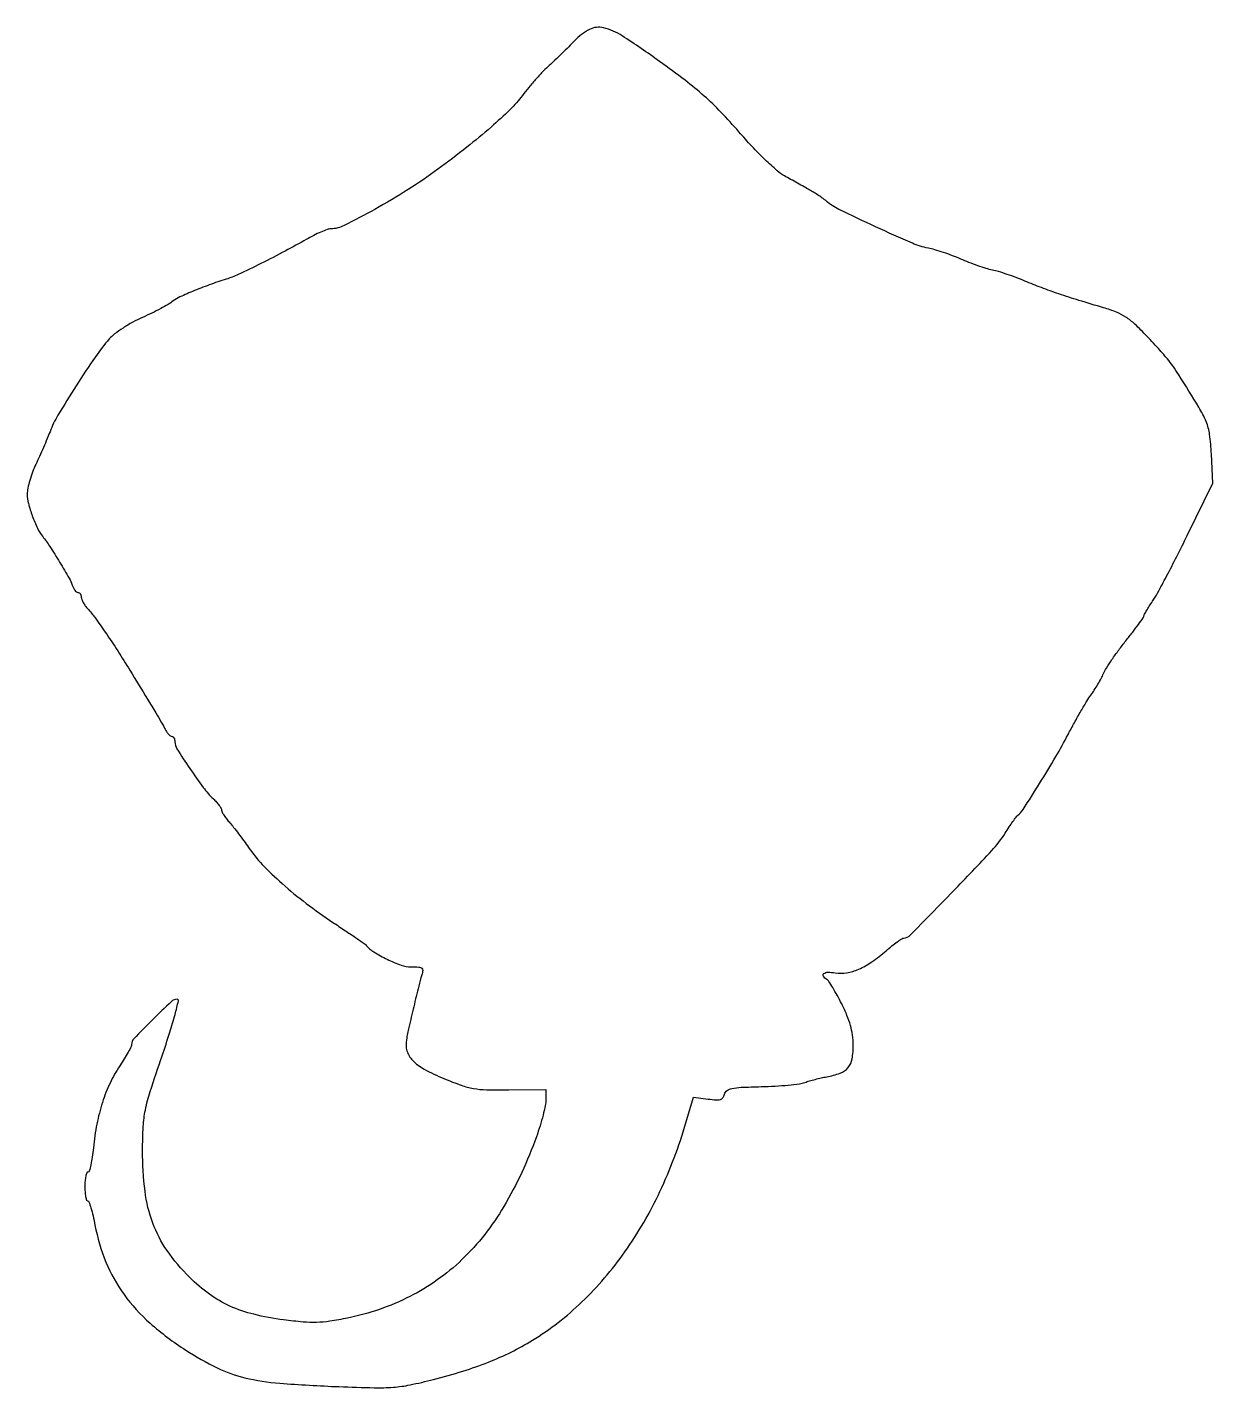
# Model space of a CAD drawing. Extents: x 0 to 329, y 0 to 378.
import ezdxf

# ---------------------------------------------------------------- set-up
doc = ezdxf.new("R2010")
doc.units = 0

msp = doc.modelspace()

# ---------------------------------------------------------------- linework, layer by layer
msp.add_lwpolyline([(151.962674, 374.231139, -0.005993), (150.356803, 372.577434, -0.003795), (148.447277, 370.68654, -0.003811), (146.543229, 368.85759, -0.007024), (144.962674, 367.403892, 0.019763), (143.353634, 365.846504, 0.008666), (141.342161, 363.66495, 0.008561), (139.284705, 361.273206, 0.01134), (137.5, 359.023305, -0.037012), (134.068853, 355.126319, -0.014381), (128.789431, 350.246046, -0.012495), (122.059556, 344.664626, -0.00805), (114, 338.521249, -0.017552), (105.748797, 332.87518, -0.014277), (96.541159, 327.400319, -0.010491), (88.027868, 322.893216, -0.113677), (84.274964, 321.976641, 0.083701), (83.291601, 321.797523, 0.01501), (81.552646, 321.108596, 0.015831), (79.544426, 320.165913, 0.01372), (77.5, 319.054398, -0.009628), (71.664813, 315.819781, -0.006496), (64.891272, 312.345641, -0.005483), (58.58429, 309.299368, -0.034379), (55.249843, 308.005061, 0.011975), (50.537408, 306.414701, 0.011801), (45.883218, 304.593267, 0.01024), (41.915794, 302.835252, 0.069567), (40.122525, 301.669307, -0.048968), (39.116157, 300.954563, -0.008479), (37.067745, 299.82822, -0.00915), (34.608566, 298.586827, -0.008076), (32.001711, 297.381694, 0.021275), (29.313642, 296.051821, 0.018381), (26.610517, 294.436163, 0.018777), (24.267877, 292.788246, 0.049961), (22.773965, 291.395341, 0.029559), (18.933117, 286.461081, 0.008467), (13.576641, 278.380879, 0.007639), (8.538718, 270.222323, 0.043726), (6.325488, 265.646616, -0.007816), (5.553027, 263.705594, -0.003868), (4.515089, 261.26508, -0.003838), (3.399286, 258.749835, -0.005607), (2.374951, 256.553656, 0.022411), (1.465768, 254.420042, 0.019157), (0.697642, 252.099817, 0.019589), (0.162696, 249.934645, 0.050805), (0, 248.337583, 0.062675), (0.329138, 245.722143, 0.024465), (1.404813, 242.236051, 0.0246), (2.829273, 238.842352, 0.056655), (4.297106, 236.5, -0.024539), (6.252856, 233.783008, -0.007094), (9.002654, 229.403335, -0.005363), (11.628254, 224.980514, -0.054474), (12.490787, 223.029029, 0.039142), (12.805973, 222.2525, 0.049228), (13.219558, 221.596027, 0.05753), (13.663894, 221.142812, 0.171749), (14.067388, 221, -0.139366), (14.423028, 220.898908, -0.100016), (14.726045, 220.614765, -0.085464), (14.930098, 220.189793, -0.069394), (15, 219.688561, 0.095906), (15.123442, 219.05092, 0.031687), (15.536591, 218.186395, 0.030212), (16.12761, 217.263435, 0.030023), (16.826694, 216.416397, -0.030619), (18.747537, 214.083382, -0.006717), (21.742597, 209.835789, -0.006877), (25.1186, 204.760385, -0.006114), (28.491292, 199.392588, -0.000295), (33.380909, 191.384458, -0.002121), (35.722143, 187.508033, -0.004393), (37.138848, 185.091787, -0.010206), (38.147668, 183.25, 0.027276), (38.65846, 182.388584, 0.035027), (39.222954, 181.660938, 0.037644), (39.760966, 181.143693, 0.174352), (40.160515, 181, -0.170513), (40.480806, 180.887501, -0.094265), (40.753401, 180.568597, -0.074804), (40.937773, 180.093187, -0.055213), (41, 179.531394, 0.141272), (41.569851, 177.554782, 0.007773), (45.121966, 172.096463, 0.012581), (48.869161, 166.82115, 0.042438), (51.680135, 163.664958, -0.021054), (52.556287, 162.762002, -0.025206), (53.299212, 161.839205, -0.025182), (53.836673, 161.013606, -0.128099), (53.982723, 160.489782, 0.118809), (54.122679, 159.949809, 0.021179), (54.655863, 159.044942, 0.02184), (55.387324, 158.017089, 0.018173), (56.25, 156.989782, -0.015065), (57.318626, 155.73316, -0.006026), (58.70821, 153.952077, -0.005957), (60.161219, 151.99474, -0.007476), (61.458801, 150.144949, 0.041426), (65.261218, 145.438677, 0.020682), (70.777944, 140.120605, 0.018974), (77.462961, 134.628307, 0.016281), (84.888336, 129.3579, -0.001937), (88.224685, 127.130897, -0.002908), (91.117199, 125.159372, -0.001188), (93.580551, 123.45064, -0.064455), (94, 123.069513, 0.076844), (96.240636, 121.132247, 0.027624), (99.942823, 119.089059, 0.027344), (103.817848, 117.47633, 0.085131), (106.595191, 117, -0.014065), (108.73693, 116.939739, -0.149336), (109.546604, 116.641669, -0.261881), (109.814086, 116.025097, -0.047015), (109.559722, 114.75, 0.012074), (108.709328, 111.637568, 0.002292), (107.323629, 105.925242, 0.002398), (105.987307, 100.181807, 0.010345), (105.280113, 96.748116, 0.118303), (105.443252, 93.677743, 0.120457), (106.983494, 91.039018, 0.077017), (110.226951, 88.578673, 0.024699), (115.697622, 85.964075, 0.013776), (120.502186, 84.106653, 0.042157), (123.87744, 83.219299, 0.037129), (127.575757, 82.853479, 0.008897), (133.75, 82.812866), (144, 82.927826), (144, 80.02351, -0.051011), (143.838679, 78.446388, -0.0116), (143.233037, 75.825143, -0.011891), (142.388536, 72.821087, -0.011311), (141.389062, 69.809597, -0.046881), (132.33834, 50.422048, -0.068808), (120.703037, 35.670845, -0.074477), (106.276548, 25.439817, -0.067167), (88.97241, 19.434278, -0.012287), (84.019482, 18.556786, -0.030691), (80.361189, 18.228817, -0.029257), (76.589888, 18.343679, -0.010287), (71.205024, 18.935789, -0.026972), (62.907734, 20.480154, -0.046915), (56.2915, 22.759068, -0.050769), (50.57843, 26.082918, -0.038498), (45.054898, 30.785937, -0.045285), (38.858619, 38.172432, -0.063214), (34.871743, 45.807637, -0.058007), (32.706068, 54.6927, -0.031464), (32.027651, 65.931501, -0.012762), (32.216425, 72.638397, -0.037225), (32.807596, 77.228861, -0.027192), (34.165334, 82.397913, -0.004421), (37.431047, 92.25, 0.005058), (39.609509, 98.850192, 0.012154), (41.053992, 103.791961, 0.007606), (41.989675, 107.536577, 0.483192), (41.622093, 108, 0.192253), (40.039772, 107.368239, 0.005622), (34.779275, 102.257239, 0.005592), (29.632638, 97.027431, 0.193927), (29, 95.457654, -0.11884), (28.853106, 94.84835, -0.008458), (28.02586, 93.297627, -0.011536), (26.95403, 91.468476, -0.008438), (25.68378, 89.486652, 0.037321), (22.997298, 84.709177, 0.031746), (20.882374, 79.323274, 0.029592), (19.343332, 73.334445, 0.023767), (18.382841, 66.75, -0.011866), (18.068053, 64.162381, -0.019211), (17.664216, 61.982813, -0.013837), (17.230243, 60.278223, -0.335231), (16.861905, 60, 0.314124), (16.52672, 59.766367, 0.035292), (16.253185, 58.825, 0.03277), (16.06228, 57.533157, 0.020303), (16, 56, 0.018164), (16.05572, 54.466719, 0.029507), (16.226759, 53.175, 0.029716), (16.470679, 52.219964, 0.326215), (16.771946, 52, -0.318954), (17.125932, 51.748617, -0.010614), (17.689265, 50.017187, -0.0166), (18.26941, 47.837515, -0.010354), (18.810722, 45.25, 0.051529), (21.868458, 34.946448, 0.059145), (26.873538, 25.990244, 0.055241), (34.151324, 17.989674, 0.037184), (44.007523, 10.528515, 0.030342), (52.721438, 5.620305, 0.05463), (60.435397, 2.864226, 0.039335), (70.13337, 1.345228, 0.009225), (86.553849, 0.386995, 0.00448), (96.358407, 0.084119, 0.024357), (101.670507, 0.226426, 0.032067), (106.288237, 0.875279, 0.011502), (112.765193, 2.369385, 0.012887), (120.98808, 4.693799, 0.018892), (128.07641, 7.193538, 0.020806), (134.390696, 10.001394, 0.022658), (140.267689, 13.252861, 0.054582), (154.02074, 23.920076, 0.046848), (165.942472, 37.834742, 0.044153), (175.67482, 54.577785, 0.037797), (182.914369, 73.653037), (185.026937, 80.806074), (189.07065, 80.263698, 0.016482), (191.267689, 80.042433, 0.089133), (192.454717, 80.173998, 0.162676), (193.161721, 80.668882, 0.094974), (193.614539, 81.610661, -0.173864), (194.312602, 82.624291, -0.105121), (195.662222, 83.217227, -0.040405), (198.218017, 83.535028, -0.00513), (203.769468, 83.716539, 0.008498), (207.651966, 83.869669, 0.009901), (211.333643, 84.150827, 0.009002), (214.429735, 84.505394, 0.057275), (215.962111, 84.89089, -0.018201), (217.182599, 85.301423, -0.008617), (218.78262, 85.745701, -0.008528), (220.474517, 86.153569, -0.011934), (222, 86.455875, 0.046053), (225.74123, 87.466403, 0.130546), (227.930361, 89.014339, 0.131409), (229.054574, 91.437578, 0.04694), (229.358858, 95.269302, 0.031531), (229.143295, 98.041379, 0.033122), (228.581539, 100.718086, 0.029949), (227.612736, 103.519371, 0.018684), (226.163709, 106.677153, 0.0084), (224.894532, 109.089202, 0.011316), (223.660625, 111.225377, 0.008525), (222.567431, 112.955617, 0.109607), (222.022378, 113.48617, -0.100948), (221.069685, 114.382254, -0.399429), (221.175499, 115.105705, -0.169005), (222.316396, 115.497368, -0.039199), (224.36821, 115.327674, 0.082656), (227.521549, 115.34048, 0.060425), (230.883413, 116.342611, 0.049142), (234.52134, 118.370884, 0.027669), (238.512199, 121.481914, -0.009655), (240.10233, 122.816253, -0.013396), (241.580939, 123.9451, -0.009879), (242.843326, 124.818989, -0.141794), (243.359084, 124.980816, 0.1959), (245.20519, 125.781497, 0.001459), (256.997996, 137.900656, 0.004125), (267.829783, 149.283813, 0.048204), (271.566765, 154.138826, -0.005124), (272.660636, 155.845732, -0.006912), (273.687197, 157.36578, -0.004876), (274.574482, 158.615055, -0.071986), (274.94853, 159, 0.085976), (276.531009, 160.721887, 0.003442), (281.100122, 167.9323, 0.006786), (285.618759, 175.396483, 0.012832), (289.022416, 181.551596, -0.005694), (290.766469, 184.814655, -0.005646), (292.589195, 188.046406, -0.00555), (294.246589, 190.837088, -0.021778), (295.361382, 192.5, 0.015542), (296.299708, 193.862635, 0.010264), (297.296003, 195.482415, 0.010333), (298.200581, 197.098662, 0.01965), (298.849056, 198.440137, -0.037297), (299.655428, 199.968273, -0.009262), (301.203596, 202.338346, -0.009419), (303.082008, 204.991932, -0.009325), (305.065194, 207.58193, 0.004136), (306.956499, 209.999548, 0.006347), (308.550401, 212.127465, 0.002535), (309.8783, 213.967495, 0.156267), (310, 214.347383, -0.127772), (310.09427, 214.710262, -0.005891), (310.733627, 215.826626, -0.009464), (311.540633, 217.140454, -0.00662), (312.497454, 218.591387, 0.0243), (313.865213, 220.83411, 0.00368), (316.346107, 225.466403, 0.004117), (319.191806, 230.984921, 0.003551), (322.092187, 236.827751), (329.189466, 251.383911), (328.795031, 259.441955, 0.020222), (328.305106, 264.910651, 0.065333), (327.368209, 268.428753, 0.039402), (325.345944, 272.414697, 0.00399), (319.731179, 281.445419, 0.012069), (318.097993, 283.893252, 0.019507), (316.579721, 285.884167, 0.013178), (314.53913, 288.225461, 0.002778), (310.846326, 292.199021, 0.014634), (307.554323, 295.50278, 0.044417), (305.068488, 297.468713, 0.050561), (302.45731, 298.825892, 0.023588), (298.846326, 300.067287, -0.00392), (292.018347, 302.118218, -0.007024), (286.448567, 303.925024, -0.008204), (281.599015, 305.663105, -0.009245), (277, 307.494866, 0.009866), (274.637747, 308.432337, 0.008169), (272.0875, 309.339395, 0.008266), (269.721532, 310.094281, 0.02188), (268, 310.531231, -0.023424), (266.291515, 310.970486, -0.009138), (263.97473, 311.729937, -0.009022), (261.492938, 312.644549, -0.011079), (259.211845, 313.59098, 0.012742), (256.915358, 314.53486, 0.010067), (254.386731, 315.441713, 0.010204), (252.003996, 316.188727, 0.02478), (250.211845, 316.615628, -0.056685), (245.78038, 317.974544, -0.005546), (235.556674, 322.563351, -0.005175), (225.385975, 327.392961, -0.064208), (221.819046, 329.739705, 0.021856), (220.967118, 330.409749, 0.008934), (219.755562, 331.247337, 0.008819), (218.420208, 332.102088, 0.01115), (217.154907, 332.842501, -0.000136), (215.733566, 333.632723, -0.000063), (213.893355, 334.656782, -0.000063), (211.96378, 335.731211, -0.000088), (210.240905, 336.691226, -0.054399), (208.192627, 338.144973, -0.010928), (204.908508, 341.190852, -0.011425), (201.227891, 344.924001, -0.01045), (197.607934, 348.93206, 0.013027), (192.615374, 354.402942, 0.019683), (187.966719, 358.871679, 0.017915), (182.668065, 363.249143, 0.008633), (175.589443, 368.490834, 0.010221), (165.214016, 375.584232, 0.085433), (160.016759, 377.835657, 0.181513), (156.116013, 377.362231, 0.083232)], format="xyb", close=True)

doc.saveas('drawing.dxf')
